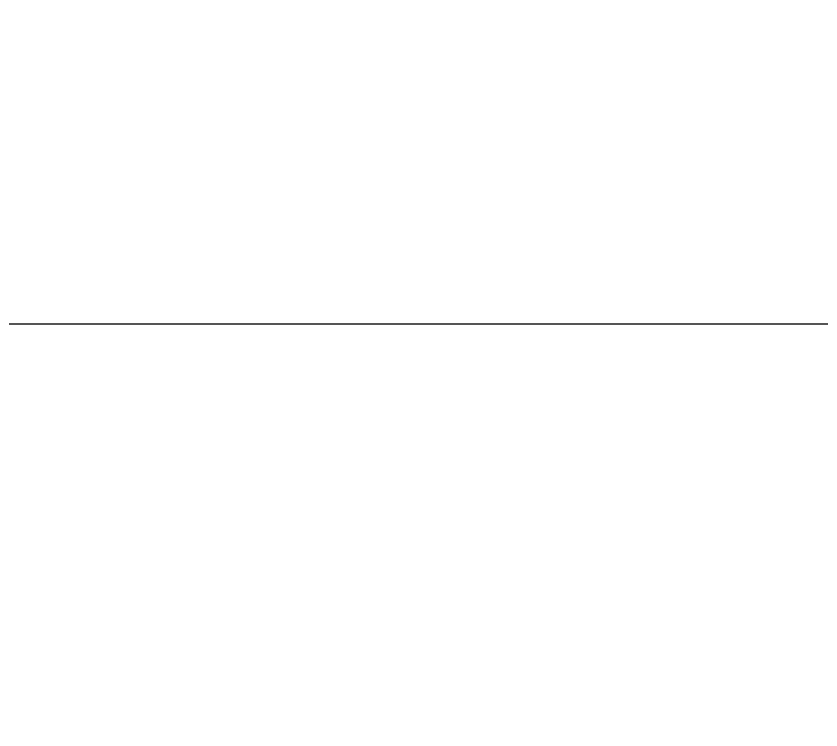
# Model space of a CAD drawing. Header units: millimetres. Extents: x 7072 to 16720, y -5282 to 3540.
# Drawn here: x 10163 to 10903, y 617 to 1274 of the extents above; entities that cross this region are included whole.
import ezdxf

# ---------------------------------------------------------------- set-up
doc = ezdxf.new("R2010")
doc.units = ezdxf.units.MM
doc.layers.add('DIKOM_РАЗМЕР_ЗОНА', color=7, linetype='Continuous')
doc.layers.add('DIKOM_РАЗМЕР_ОБЪЕКТА', color=7, linetype='Continuous')
doc.styles.add('style1', font='arial.ttf', dxfattribs={"width": 0.8})
doc.dimstyles.new('1-50', dxfattribs={"dimtxt": 300, "dimasz": 200, "dimexe": 100, "dimexo": 0, "dimgap": 100, "dimtad": 1, "dimtxsty": 'style1', "dimcen": 200, "dimclrd": 7, "dimclre": 7, "dimclrt": 7, "dimadec": 1, "dimazin": 2, "dimtfac": 1, "dimtmove": 0, "dimatfit": 2, "dimfxl": 0, "dimlwd": 25, "dimlwe": 18, "dimarcsym": 0})

# ---------------------------------------------------------------- blocks, each defined once
blk = doc.blocks.new('*D12')
at = {"layer": 'Defpoints', "color": 0, "transparency": 16777216}
for p in [(8142.69, 990.22), (13719.75, 990.22), (13433.25, -2520.2)]:
    blk.add_point(p, dxfattribs=at)
at = {"layer": 'DIKOM_РАЗМЕР_ОБЪЕКТА', "color": 7, "lineweight": 18, "transparency": 16777216}
for p, q in [((13719.75, 990.22), (8042.69, 990.22)), ((13433.25, -2520.2), (8042.69, -2520.2))]:
    blk.add_line(p, q, dxfattribs=at)
at = {"layer": 'DIKOM_РАЗМЕР_ОБЪЕКТА', "color": 7, "lineweight": 25, "transparency": 16777216}
blk.add_line((8142.69, -2320.2), (8142.69, 790.22), dxfattribs=at)
at = {"layer": 'DIKOM_РАЗМЕР_ОБЪЕКТА', "color": 7, "transparency": 16777216}
for points in [[(8109.36, 790.22), (8176.02, 790.22), (8142.69, 990.22)], [(8109.36, -2320.2), (8176.02, -2320.2), (8142.69, -2520.2)]]:
    blk.add_solid(points, dxfattribs=at)
at = {"layer": 'DIKOM_РАЗМЕР_ОБЪЕКТА', "color": 7, "transparency": 16777216, "insert": (7889.42, -769.78), "char_height": 300, "attachment_point": 5, "rotation": 90, "style": 'style1'}
blk.add_mtext('3500', dxfattribs=at)
blk = doc.blocks.new('*D9')
at = {"layer": 'Defpoints', "color": 0, "transparency": 16777216}
for p in [(7522.07, 3540.21), (10508.75, 3540.21), (13173.65, -4520.2)]:
    blk.add_point(p, dxfattribs=at)
at = {"layer": 'DIKOM_РАЗМЕР_ЗОНА', "color": 7, "lineweight": 18, "transparency": 16777216}
for p, q in [((10508.75, 3540.21), (7422.07, 3540.21)), ((13173.65, -4520.2), (7422.07, -4520.2))]:
    blk.add_line(p, q, dxfattribs=at)
at = {"layer": 'DIKOM_РАЗМЕР_ЗОНА', "color": 7, "lineweight": 25, "transparency": 16777216}
blk.add_line((7522.07, -4320.2), (7522.07, 3340.21), dxfattribs=at)
at = {"layer": 'DIKOM_РАЗМЕР_ЗОНА', "color": 7, "transparency": 16777216}
for points in [[(7488.73, 3340.21), (7555.4, 3340.21), (7522.07, 3540.21)], [(7488.73, -4320.2), (7555.4, -4320.2), (7522.07, -4520.2)]]:
    blk.add_solid(points, dxfattribs=at)
at = {"layer": 'DIKOM_РАЗМЕР_ЗОНА', "color": 7, "transparency": 16777216, "insert": (7268.9, -769.78), "char_height": 300, "attachment_point": 5, "rotation": 90, "style": 'style1'}
blk.add_mtext('8050', dxfattribs=at)

msp = doc.modelspace()

# ---------------------------------------------------------------- dimensions: what is measured, and where the dimension line sits
at = {"layer": 'DIKOM_РАЗМЕР_ЗОНА', "color": 3}
dim = msp.add_linear_dim(base=(7522.067, 3540.21), p1=(13173.651, -4520.201), p2=(10508.747, 3540.21), angle=90, text='8050', dimstyle='1-50', dxfattribs=at)
dim.commit()
dim.dimension.update_dxf_attribs({"geometry": '*D9', "text_midpoint": (7522.067, -769.778), "dimtype": 160})
at = {"layer": 'DIKOM_РАЗМЕР_ОБЪЕКТА', "color": 3}
dim = msp.add_linear_dim(base=(8142.691, 990.222), p1=(13433.253, -2520.201), p2=(13719.753, 990.222), angle=90, text='3500', dimstyle='1-50', override={"dimdec": 0}, dxfattribs=at)
dim.commit()
dim.dimension.update_dxf_attribs({"geometry": '*D12', "text_midpoint": (8142.691, -769.778), "dimtype": 160})

doc.saveas('drawing.dxf')
